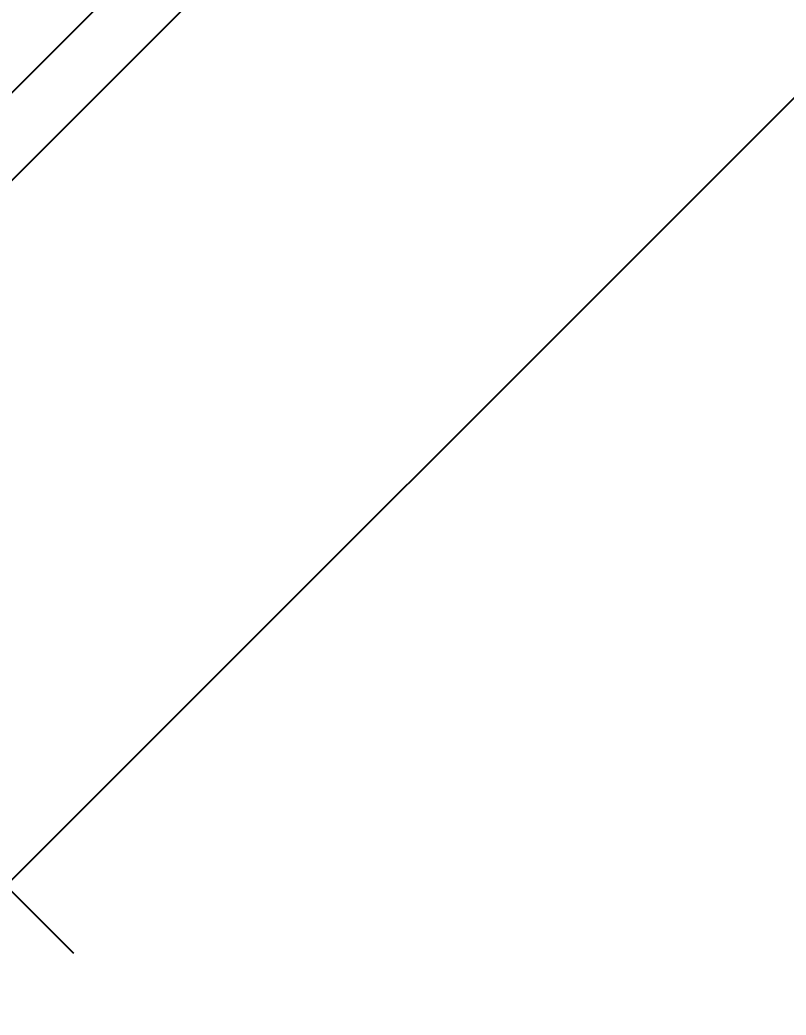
# Model space of a CAD drawing. Header units: inches. Extents: x 129892 to 140765, y 18172 to 24435.
# Drawn here: x 136457.2 to 136618, y 22447.3 to 22656.2 of the extents above; entities that cross this region are included whole.
import ezdxf

# ---------------------------------------------------------------- set-up
doc = ezdxf.new("R2010")
doc.units = ezdxf.units.IN
doc.header["$MEASUREMENT"] = 0
doc.header["$PDMODE"] = 66
doc.styles.add('EXCELSIOR', font='dim.shx', dxfattribs={"height": 45})
doc.dimstyles.new('EXCELSIOR', dxfattribs={"dimtxt": 50, "dimasz": 15, "dimexe": 20, "dimexo": 20, "dimgap": 10, "dimtad": 1, "dimdec": 0, "dimtxsty": 'EXCELSIOR', "dimblk": 'OBLIQUE', "dimcen": 2.5, "dimclrd": 1, "dimclre": 1, "dimclrt": 1, "dimadec": 0, "dimazin": 0, "dimtfac": 1, "dimtdec": 0, "dimtofl": 0, "dimtmove": 0, "dimatfit": 3, "dimfxl": 0, "dimlwd": 25, "dimarcsym": 0})

# ---------------------------------------------------------------- blocks, each defined once
blk = doc.blocks.new('_OBLIQUE')
at = {"color": 0, "linetype": 'ByBlock'}
blk.add_line((-0.5, -0.5), (0.5, 0.5), dxfattribs=at)
blk = doc.blocks.new('*D191')
at = {"color": 1, "lineweight": -2}
for p, q in [((136419.55, 22491.99), (136419.55, 22330.04)), ((137019.55, 22491.99), (137019.55, 22330.04))]:
    blk.add_line(p, q, dxfattribs=at)
at = {"color": 1, "lineweight": 25}
blk.add_line((136419.55, 22350.04), (137019.55, 22350.04), dxfattribs=at)
at = {"layer": 'Defpoints', "color": 0}
for p in [(136419.55, 22511.99), (137019.55, 22511.99), (137019.55, 22350.04)]:
    blk.add_point(p, dxfattribs=at)
at = {"color": 1, "lineweight": 25, "xscale": 15, "yscale": 15, "zscale": 15, "rotation": 180}
blk.add_blockref('_OBLIQUE', (136419.55, 22350.04), dxfattribs=at)
at = {"color": 1, "lineweight": 25, "xscale": 15, "yscale": 15, "zscale": 15}
blk.add_blockref('_OBLIQUE', (137019.55, 22350.04), dxfattribs=at)
at = {"color": 1, "insert": (136719.55, 22382.54), "char_height": 45, "attachment_point": 5, "style": 'EXCELSIOR'}
blk.add_mtext('600', dxfattribs=at)
blk = doc.blocks.new('*D170')
at = {"color": 1, "lineweight": -2}
for p, q in [((136865.13, 23003.96), (136938.6, 22930.49)), ((136394.91, 22533.73), (136468.38, 22460.26))]:
    blk.add_line(p, q, dxfattribs=at)
at = {"color": 1, "lineweight": 25}
blk.add_line((136454.23, 22474.4), (136924.46, 22944.63), dxfattribs=at)
at = {"layer": 'Defpoints', "color": 0}
for p in [(136850.99, 23018.1), (136924.46, 22944.63), (136380.77, 22547.87)]:
    blk.add_point(p, dxfattribs=at)
at = {"color": 1, "lineweight": 25, "xscale": 15, "yscale": 15, "zscale": 15}
for p, rotation in [((136924.46, 22944.63), 44.99999999955784), ((136454.23, 22474.4), 224.9999999995578)]:
    blk.add_blockref('_OBLIQUE', p, dxfattribs=dict(at, rotation=rotation))
at = {"color": 1, "insert": (136666.37, 22732.5), "char_height": 45, "attachment_point": 5, "rotation": 45, "style": 'EXCELSIOR'}
blk.add_mtext('665', dxfattribs=at)

msp = doc.modelspace()

# ---------------------------------------------------------------- linework, layer by layer
msp.add_lwpolyline([(136380.77, 22547.87), (136850.99, 23018.1), (136841.8, 23027.29), (136371.57, 22557.06)], close=True)
at = {"color": 252}
msp.add_arc((136369.99, 22544), 675.36, 0.69509, 89.57907, dxfattribs=at)

# ---------------------------------------------------------------- dimensions: what is measured, and where the dimension line sits
dim = msp.add_linear_dim(base=(136924.46, 22944.63), p1=(136380.77, 22547.87), p2=(136850.99, 23018.1), angle=45, dimstyle='EXCELSIOR')
dim.commit()
dim.dimension.update_dxf_attribs({"geometry": '*D170', "text_midpoint": (136666.37, 22732.5)})
dim = msp.add_linear_dim(base=(137019.55, 22350.04), p1=(136419.55, 22511.99), p2=(137019.55, 22511.99), dimstyle='EXCELSIOR')
dim.commit()
dim.dimension.update_dxf_attribs({"geometry": '*D191', "text_midpoint": (136719.55, 22382.54)})

doc.saveas('drawing.dxf')
